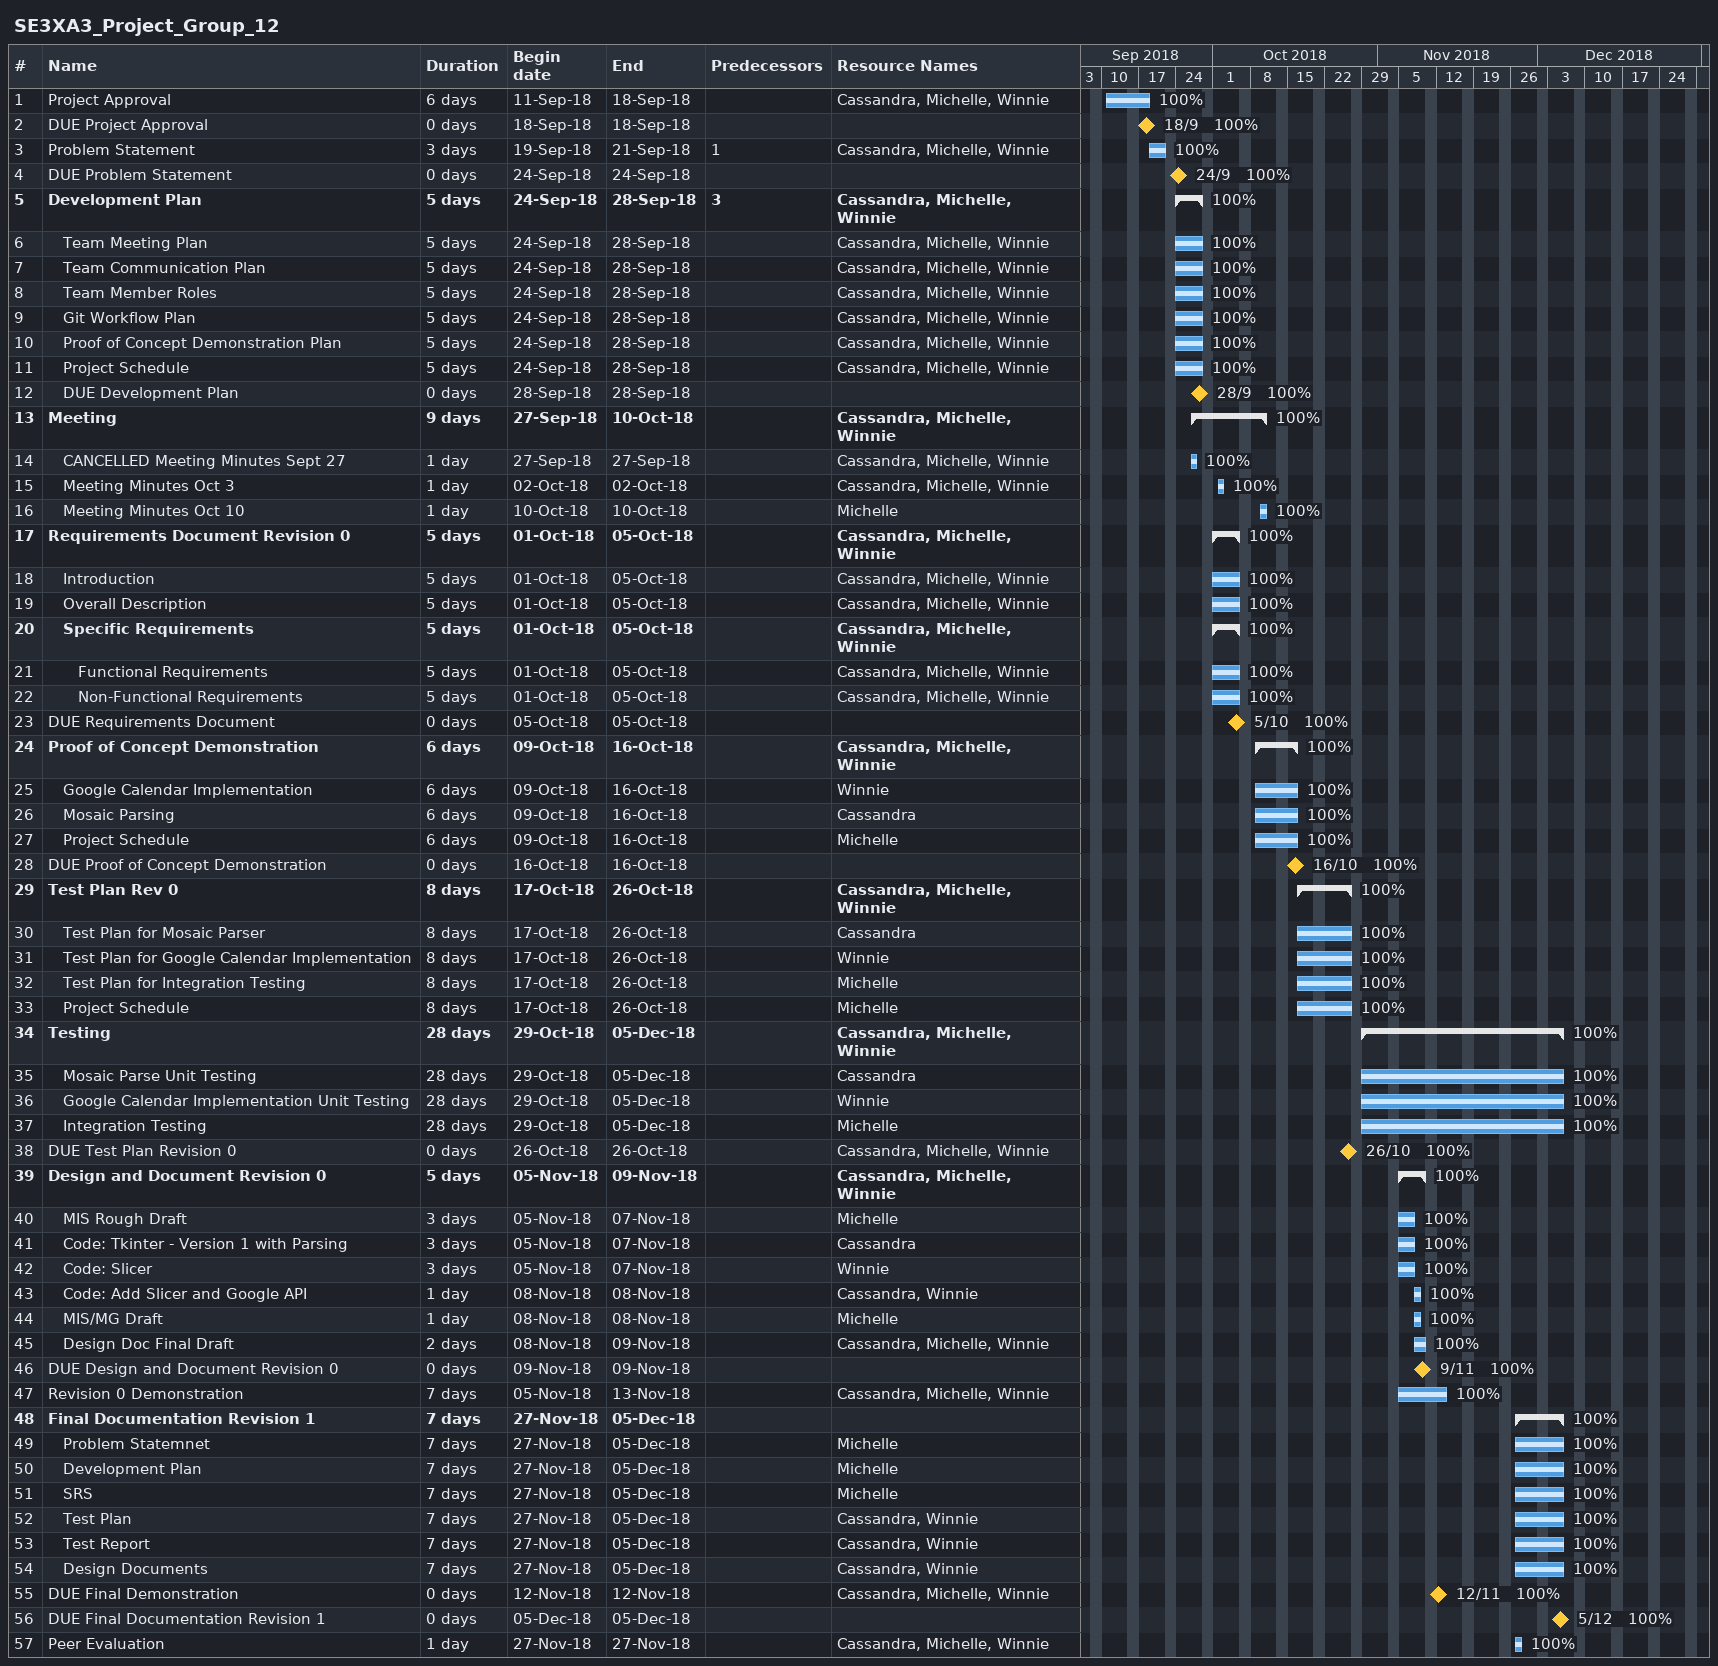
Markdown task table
SE3XA3_Project_Group_12

| ID | Level | Task | Duration | Start | Finish | Predecessors | Resources | % complete |
|---|---|---|---|---|---|---|---|---|
| 1 | 1 | Project Approval | 6d | 2018-09-11 | 2018-09-18 |  | Cassandra, Michelle, Winnie | 100 |
| 2 | 1 | DUE Project Approval | 0d | 2018-09-18 | 2018-09-18 |  |  | 100 |
| 3 | 1 | Problem Statement | 3d | 2018-09-19 | 2018-09-21 | 1 | Cassandra, Michelle, Winnie | 100 |
| 4 | 1 | DUE Problem Statement | 0d | 2018-09-24 | 2018-09-24 |  |  | 100 |
| 5 | 1 | **Development Plan** | 5d | 2018-09-24 | 2018-09-28 | 3 | Cassandra, Michelle, Winnie | 100 |
| 6 | 2 | Team Meeting Plan | 5d | 2018-09-24 | 2018-09-28 |  | Cassandra, Michelle, Winnie | 100 |
| 7 | 2 | Team Communication Plan | 5d | 2018-09-24 | 2018-09-28 |  | Cassandra, Michelle, Winnie | 100 |
| 8 | 2 | Team Member Roles | 5d | 2018-09-24 | 2018-09-28 |  | Cassandra, Michelle, Winnie | 100 |
| 9 | 2 | Git Workflow Plan | 5d | 2018-09-24 | 2018-09-28 |  | Cassandra, Michelle, Winnie | 100 |
| 10 | 2 | Proof of Concept Demonstration Plan | 5d | 2018-09-24 | 2018-09-28 |  | Cassandra, Michelle, Winnie | 100 |
| 11 | 2 | Project Schedule | 5d | 2018-09-24 | 2018-09-28 |  | Cassandra, Michelle, Winnie | 100 |
| 12 | 2 | DUE Development Plan | 0d | 2018-09-28 | 2018-09-28 |  |  | 100 |
| 13 | 1 | **Meeting** | 9d | 2018-09-27 | 2018-10-10 |  | Cassandra, Michelle, Winnie | 100 |
| 14 | 2 | CANCELLED Meeting Minutes Sept 27 | 1d | 2018-09-27 | 2018-09-27 |  | Cassandra, Michelle, Winnie | 100 |
| 15 | 2 | Meeting Minutes Oct 3 | 1d | 2018-10-02 | 2018-10-02 |  | Cassandra, Michelle, Winnie | 100 |
| 16 | 2 | Meeting Minutes Oct 10 | 1d | 2018-10-10 | 2018-10-10 |  | Michelle | 100 |
| 17 | 1 | **Requirements Document Revision 0** | 5d | 2018-10-01 | 2018-10-05 |  | Cassandra, Michelle, Winnie | 100 |
| 18 | 2 | Introduction | 5d | 2018-10-01 | 2018-10-05 |  | Cassandra, Michelle, Winnie | 100 |
| 19 | 2 | Overall Description | 5d | 2018-10-01 | 2018-10-05 |  | Cassandra, Michelle, Winnie | 100 |
| 20 | 2 | **Specific Requirements** | 5d | 2018-10-01 | 2018-10-05 |  | Cassandra, Michelle, Winnie | 100 |
| 21 | 3 | Functional Requirements | 5d | 2018-10-01 | 2018-10-05 |  | Cassandra, Michelle, Winnie | 100 |
| 22 | 3 | Non-Functional Requirements | 5d | 2018-10-01 | 2018-10-05 |  | Cassandra, Michelle, Winnie | 100 |
| 23 | 1 | DUE Requirements Document | 0d | 2018-10-05 | 2018-10-05 |  |  | 100 |
| 24 | 1 | **Proof of Concept Demonstration** | 6d | 2018-10-09 | 2018-10-16 |  | Cassandra, Michelle, Winnie | 100 |
| 25 | 2 | Google Calendar Implementation | 6d | 2018-10-09 | 2018-10-16 |  | Winnie | 100 |
| 26 | 2 | Mosaic Parsing | 6d | 2018-10-09 | 2018-10-16 |  | Cassandra | 100 |
| 27 | 2 | Project Schedule | 6d | 2018-10-09 | 2018-10-16 |  | Michelle | 100 |
| 28 | 1 | DUE Proof of Concept Demonstration | 0d | 2018-10-16 | 2018-10-16 |  |  | 100 |
| 29 | 1 | **Test Plan Rev 0** | 8d | 2018-10-17 | 2018-10-26 |  | Cassandra, Michelle, Winnie | 100 |
| 30 | 2 | Test Plan for Mosaic Parser | 8d | 2018-10-17 | 2018-10-26 |  | Cassandra | 100 |
| 31 | 2 | Test Plan for Google Calendar Implementation | 8d | 2018-10-17 | 2018-10-26 |  | Winnie | 100 |
| 32 | 2 | Test Plan for Integration Testing | 8d | 2018-10-17 | 2018-10-26 |  | Michelle | 100 |
| 33 | 2 | Project Schedule | 8d | 2018-10-17 | 2018-10-26 |  | Michelle | 100 |
| 34 | 1 | **Testing** | 28d | 2018-10-29 | 2018-12-05 |  | Cassandra, Michelle, Winnie | 100 |
| 35 | 2 | Mosaic Parse Unit Testing | 28d | 2018-10-29 | 2018-12-05 |  | Cassandra | 100 |
| 36 | 2 | Google Calendar Implementation Unit Testing | 28d | 2018-10-29 | 2018-12-05 |  | Winnie | 100 |
| 37 | 2 | Integration Testing | 28d | 2018-10-29 | 2018-12-05 |  | Michelle | 100 |
| 38 | 1 | DUE Test Plan Revision 0 | 0d | 2018-10-26 | 2018-10-26 |  | Cassandra, Michelle, Winnie | 100 |
| 39 | 1 | **Design and Document Revision 0** | 5d | 2018-11-05 | 2018-11-09 |  | Cassandra, Michelle, Winnie | 100 |
| 40 | 2 | MIS Rough Draft | 3d | 2018-11-05 | 2018-11-07 |  | Michelle | 100 |
| 41 | 2 | Code: Tkinter - Version 1 with Parsing | 3d | 2018-11-05 | 2018-11-07 |  | Cassandra | 100 |
| 42 | 2 | Code: Slicer | 3d | 2018-11-05 | 2018-11-07 |  | Winnie | 100 |
| 43 | 2 | Code: Add Slicer and Google API | 1d | 2018-11-08 | 2018-11-08 |  | Cassandra, Winnie | 100 |
| 44 | 2 | MIS/MG Draft | 1d | 2018-11-08 | 2018-11-08 |  | Michelle | 100 |
| 45 | 2 | Design Doc Final Draft | 2d | 2018-11-08 | 2018-11-09 |  | Cassandra, Michelle, Winnie | 100 |
| 46 | 1 | DUE Design and Document Revision 0 | 0d | 2018-11-09 | 2018-11-09 |  |  | 100 |
| 47 | 1 | Revision 0 Demonstration | 7d | 2018-11-05 | 2018-11-13 |  | Cassandra, Michelle, Winnie | 100 |
| 48 | 1 | **Final Documentation Revision 1** | 7d | 2018-11-27 | 2018-12-05 |  |  | 100 |
| 49 | 2 | Problem Statemnet | 7d | 2018-11-27 | 2018-12-05 |  | Michelle | 100 |
| 50 | 2 | Development Plan | 7d | 2018-11-27 | 2018-12-05 |  | Michelle | 100 |
| 51 | 2 | SRS | 7d | 2018-11-27 | 2018-12-05 |  | Michelle | 100 |
| 52 | 2 | Test Plan | 7d | 2018-11-27 | 2018-12-05 |  | Cassandra, Winnie | 100 |
| 53 | 2 | Test Report | 7d | 2018-11-27 | 2018-12-05 |  | Cassandra, Winnie | 100 |
| 54 | 2 | Design Documents | 7d | 2018-11-27 | 2018-12-05 |  | Cassandra, Winnie | 100 |
| 55 | 1 | DUE Final Demonstration | 0d | 2018-11-12 | 2018-11-12 |  | Cassandra, Michelle, Winnie | 100 |
| 56 | 1 | DUE Final Documentation Revision 1 | 0d | 2018-12-05 | 2018-12-05 |  |  | 100 |
| 57 | 1 | Peer Evaluation | 1d | 2018-11-27 | 2018-11-27 |  | Cassandra, Michelle, Winnie | 100 |
